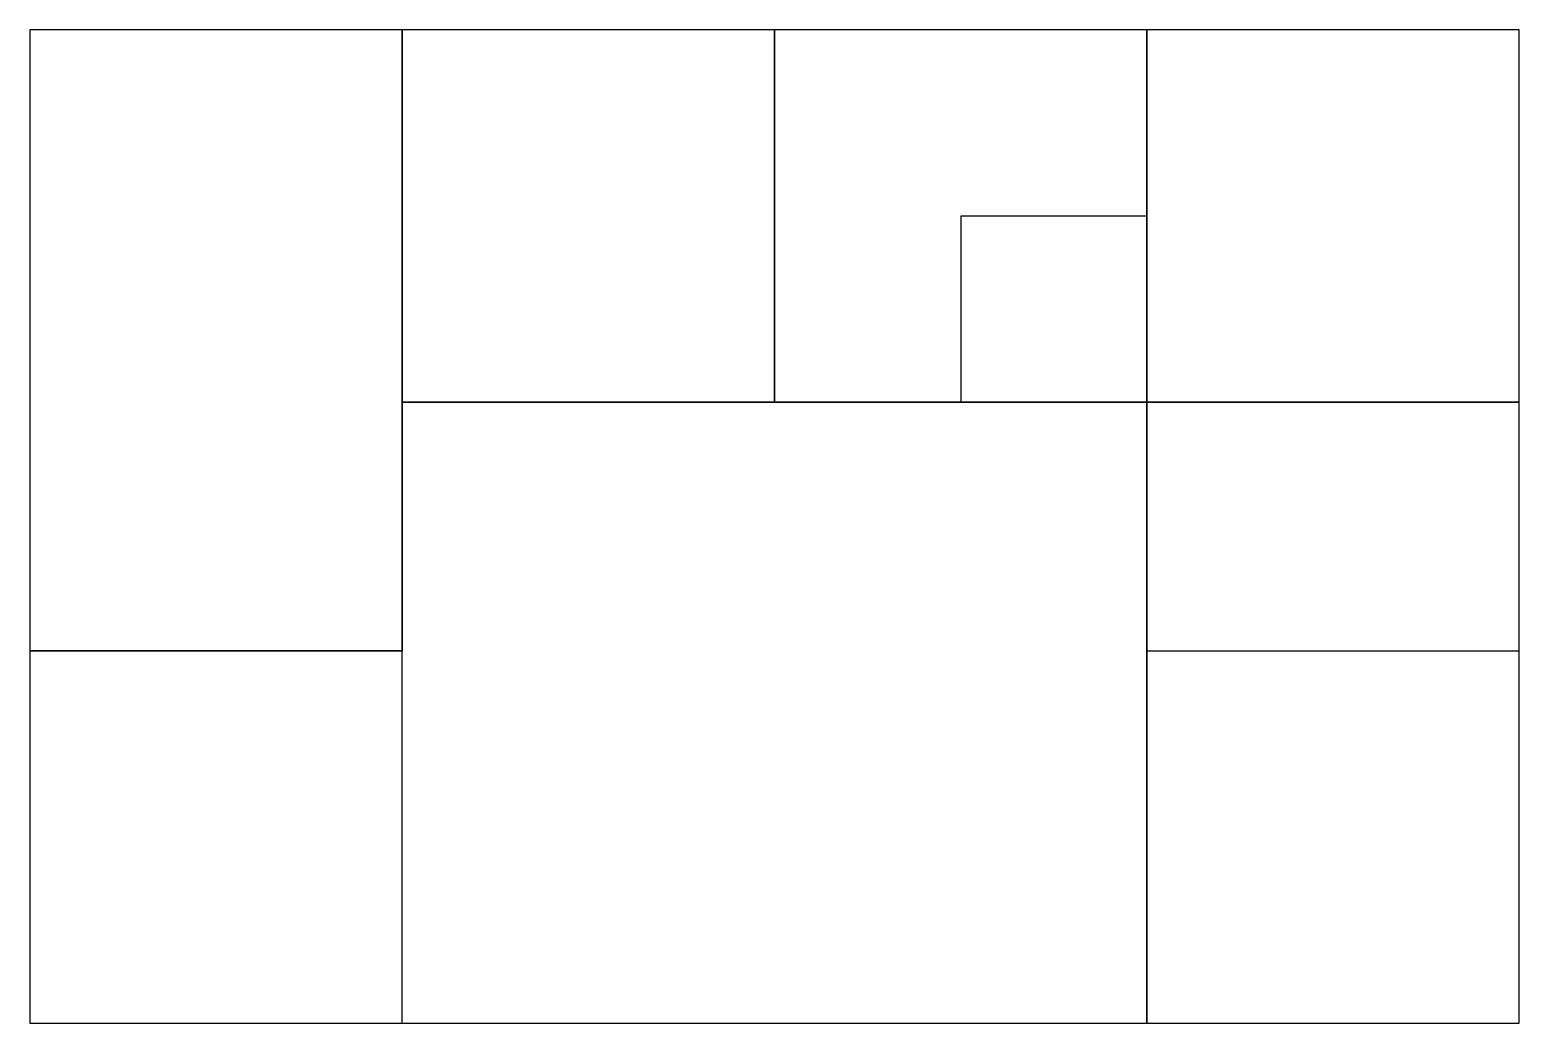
# Model space of a CAD drawing. Header units: inches. Extents: x 0 to 12000, y 0 to 8000.
import ezdxf

# ---------------------------------------------------------------- set-up
doc = ezdxf.new("R2010")
doc.units = ezdxf.units.IN
for name, color, linetype in [('A-AREA', 8, 'Continuous'), ('A-DOOR', 30, 'Continuous'), ('A-GLAZ', 140, 'Continuous'), ('A-WALL', 7, 'Continuous')]:
    doc.layers.add(name, color=color, linetype=linetype)

msp = doc.modelspace()

# ---------------------------------------------------------------- linework, layer by layer
at = {"layer": 'A-AREA'}
for points in [[(0, 3000), (3000, 3000), (3000, 8000), (0, 8000), (0, 3000)], [(3000, 5000), (6000, 5000), (6000, 8000), (3000, 8000), (3000, 5000)], [(6000, 5000), (9000, 5000), (9000, 8000), (6000, 8000), (6000, 5000)], [(9000, 5000), (12000, 5000), (12000, 8000), (9000, 8000), (9000, 5000)], [(7500, 5000), (9000, 5000), (9000, 6500), (7500, 6500), (7500, 5000)], [(0, 0), (9000, 0), (9000, 5000), (3000, 5000), (3000, 3000), (0, 3000), (0, 0)], [(9000, 0), (12000, 0), (12000, 5000), (9000, 5000), (9000, 0)], [(9000, 3000), (12000, 3000), (12000, 5000), (9000, 5000), (9000, 3000)]]:
    msp.add_lwpolyline(points, close=True, dxfattribs=at)
at = {"layer": 'A-DOOR'}
for p, q in [((4392.5, 5000), (5207.5, 5000)), ((6792.5, 5000), (7607.5, 5000)), ((9000, 2792.5), (9000, 3607.5)), ((3000, 2592.5), (3000, 3407.5)), ((4342.5, 0), (5257.5, 0))]:
    msp.add_line(p, q, dxfattribs=at)
at = {"layer": 'A-GLAZ'}
for p, q in [((2900, 8000), (1900, 8000)), ((10350, 8000), (8850, 8000)), ((12000, 5100), (12000, 6100)), ((12000, 1900), (12000, 2900)), ((1200, 0), (2400, 0)), ((7200, 0), (8400, 0))]:
    msp.add_line(p, q, dxfattribs=at)
at = {"layer": 'A-WALL'}
for p, q in [((12000, 8000), (0, 8000)), ((0, 8000), (0, 0)), ((6000, 5000), (6000, 8000)), ((9000, 0), (9000, 8000)), ((12000, 0), (12000, 8000)), ((3000, 0), (3000, 5000)), ((3000, 5000), (9000, 5000)), ((0, 0), (12000, 0))]:
    msp.add_line(p, q, dxfattribs=at)

doc.saveas('drawing.dxf')
